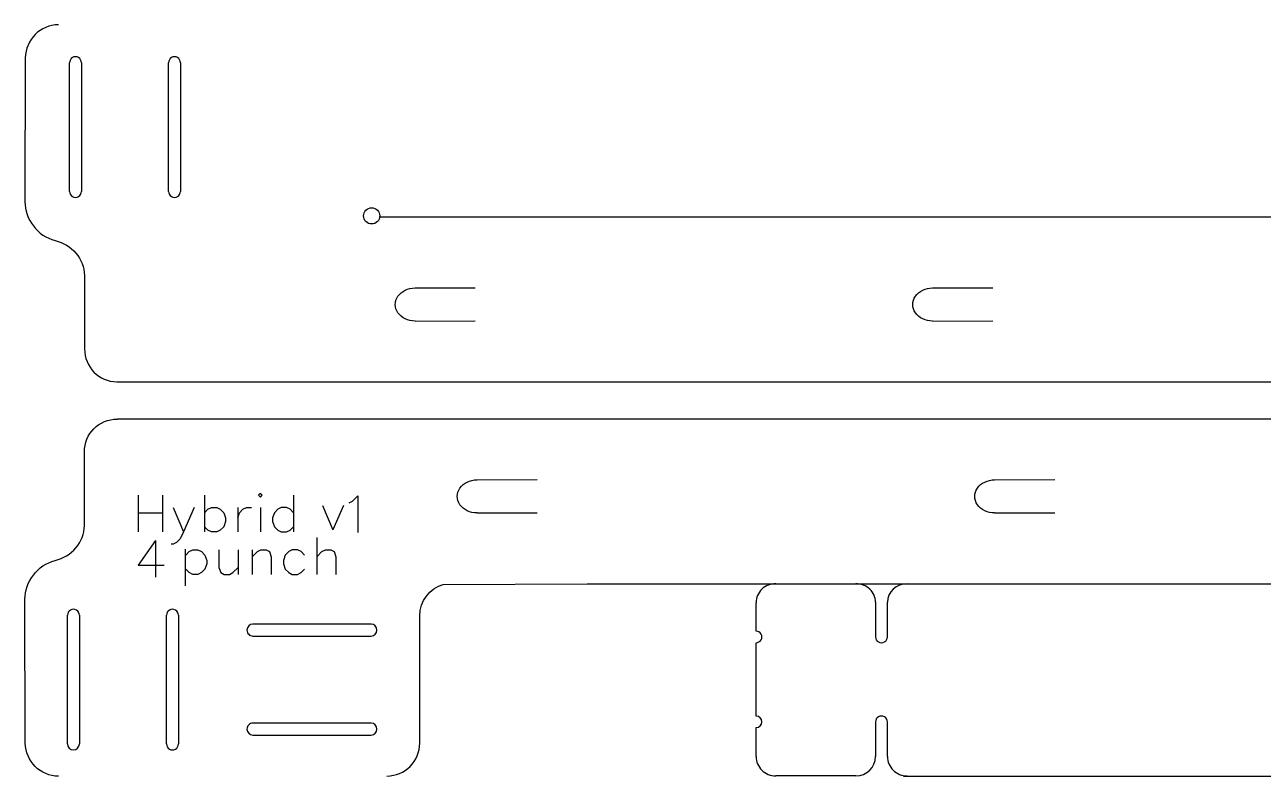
# Model space of a CAD drawing. Extents: x 6 to 576, y 64 to 1092.
# Drawn here: x 5.9 to 193.6, y 860.1 to 973.9 of the extents above; entities that cross this region are included whole.
import ezdxf

# ---------------------------------------------------------------- set-up
doc = ezdxf.new("R2010")
doc.units = 0
doc.layers.add('Layer_1', color=7, linetype='CONTINUOUS')

msp = doc.modelspace()

# ---------------------------------------------------------------- linework, layer by layer
at = {"layer": 'Layer_1', "color": 7}
for p, q in [((5.991087, 968.889063), (5.947087, 947.132349)), ((57.25731, 944.978164), (57.25731, 944.978164)), ((309.821289, 944.799438), (59.635067, 944.799438)), ((14.951361, 935.959762), (14.954007, 924.770295)), ((19.858747, 919.855104), (184.568476, 919.855104)), ((184.568476, 919.855104), (372.516585, 919.855104)), ((28.454847, 914.203419), (19.948149, 914.203419)), ((216.402941, 914.203419), (28.454847, 914.203419)), ((14.951361, 898.064417), (14.954007, 909.253885)), ((69.270769, 889.147827), (91.150117, 889.259084)), ((91.150117, 889.259084), (341.336339, 889.259084)), ((5.991087, 865.135116), (5.947087, 886.89183)), ((116.710296, 882.065195), (116.710296, 886.383328)), ((134.813961, 886.449897), (134.813961, 881.189398)), ((136.614239, 881.189398), (136.614239, 886.449897)), ((65.757076, 865.12702), (65.757076, 884.360562)), ((116.711248, 869.207239), (116.711248, 880.312675)), ((116.711248, 863.070044), (116.711248, 867.453766)), ((134.813961, 868.330516), (134.813961, 863.070044)), ((136.614239, 863.070044), (136.614239, 868.330516)), ((131.813533, 860.147562), (119.711703, 860.147562)), ((139.076716, 860.126131), (389.918363, 860.126131))]:
    msp.add_line(p, q, dxfattribs=at)
at = {"layer": 'Layer_1', "color": 1}
for p, q in [((12.706054, 948.687517), (12.706054, 968.187547)), ((14.506067, 968.187547), (14.506067, 948.687517)), ((27.70605, 948.687517), (27.70605, 968.187547)), ((29.506063, 968.187547), (29.506063, 948.687517)), ((65.054766, 934.065478), (74.180086, 934.089026)), ((143.467238, 934.065478), (152.592574, 934.089026)), ((65.054369, 929.035775), (74.179081, 929.082527)), ((143.466868, 929.035775), (152.591569, 929.082527)), ((74.450305, 904.999279), (83.575626, 905.022827)), ((152.862804, 904.999279), (161.988124, 905.022827)), ((74.449908, 899.969576), (83.57462, 900.016328)), ((152.862407, 899.969576), (161.987119, 900.016328)), ((12.400433, 864.981103), (12.400433, 884.481106)), ((14.200447, 884.481106), (14.200447, 864.981103)), ((27.40043, 864.981103), (27.40043, 884.481106)), ((29.200443, 884.481106), (29.200443, 864.981103)), ((39.587323, 882.231116), (39.587323, 882.231116)), ((58.387345, 883.131096), (40.48733, 883.131096)), ((59.287325, 882.231116), (59.287325, 882.231116)), ((40.48733, 881.331109), (58.387345, 881.331109)), ((39.587323, 867.231093), (39.587323, 867.231093)), ((58.387345, 868.131099), (40.48733, 868.131099)), ((59.287325, 867.231093), (59.287325, 867.231093)), ((40.48733, 866.331113), (58.387345, 866.331113))]:
    msp.add_line(p, q, dxfattribs=at)
at = {"layer": 'Layer_1', "color": 5}
for p, q in [((23.097008, 902.657663), (23.097008, 897.101413)), ((26.801175, 902.657663), (26.801175, 897.101413)), ((33.151175, 902.657663), (33.151175, 897.101413)), ((41.617842, 902.922247), (41.353258, 902.657663)), ((41.353258, 902.657663), (41.617842, 902.39308)), ((41.882425, 902.657663), (41.617842, 902.922247)), ((41.617842, 902.39308), (41.882425, 902.657663)), ((46.644925, 902.657663), (46.644925, 897.101413)), ((55.587577, 901.752683), (56.381327, 902.546433)), ((56.381327, 902.546433), (56.381327, 896.990183)), ((28.388675, 900.80558), (29.976175, 897.101413)), ((31.563675, 900.80558), (29.976175, 897.101413)), ((33.680342, 900.540997), (34.209508, 900.80558)), ((34.209508, 900.80558), (35.003258, 900.80558)), ((35.003258, 900.80558), (35.532425, 900.540997)), ((38.178258, 900.80558), (38.178258, 897.101413)), ((38.972008, 900.540997), (39.501175, 900.80558)), ((39.501175, 900.80558), (40.294925, 900.80558)), ((41.617842, 900.80558), (41.617842, 897.101413)), ((44.792842, 900.80558), (44.263675, 900.540997)), ((45.586592, 900.80558), (44.792842, 900.80558)), ((46.115758, 900.540997), (45.586592, 900.80558)), ((51.021133, 901.101014), (52.608633, 897.396847)), ((54.196133, 901.101014), (52.608633, 897.396847)), ((55.058411, 901.488099), (55.587577, 901.752683)), ((23.097008, 900.01183), (26.801175, 900.01183)), ((33.151175, 900.01183), (33.680342, 900.540997)), ((35.532425, 900.540997), (36.061592, 900.01183)), ((36.061592, 900.01183), (36.326175, 899.21808)), ((36.326175, 899.21808), (36.326175, 898.688913)), ((38.178258, 899.21808), (38.442842, 900.01183)), ((38.442842, 900.01183), (38.972008, 900.540997)), ((43.734508, 900.01183), (43.469925, 899.21808)), ((43.469925, 899.21808), (43.469925, 898.688913)), ((44.263675, 900.540997), (43.734508, 900.01183)), ((46.644925, 900.01183), (46.115758, 900.540997)), ((29.976175, 897.101413), (29.447008, 896.04308)), ((33.680342, 897.365997), (33.151175, 897.895163)), ((34.209508, 897.101413), (33.680342, 897.365997)), ((35.003258, 897.101413), (34.209508, 897.101413)), ((35.532425, 897.365997), (35.003258, 897.101413)), ((36.061592, 897.895163), (35.532425, 897.365997)), ((36.326175, 898.688913), (36.061592, 897.895163)), ((43.469925, 898.688913), (43.734508, 897.895163)), ((43.734508, 897.895163), (44.263675, 897.365997)), ((44.263675, 897.365997), (44.792842, 897.101413)), ((44.792842, 897.101413), (45.586592, 897.101413)), ((45.586592, 897.101413), (46.115758, 897.365997)), ((46.115758, 897.365997), (46.644925, 897.895163)), ((25.728078, 895.788577), (23.082245, 892.084411)), ((25.728078, 895.788577), (25.728078, 890.232327)), ((28.388675, 895.24933), (28.124092, 895.24933)), ((28.917842, 895.513913), (28.388675, 895.24933)), ((29.447008, 896.04308), (28.917842, 895.513913)), ((50.15719, 896.233527), (50.15719, 890.677277)), ((30.202182, 894.492675), (30.202182, 888.936425)), ((30.31344, 893.587694), (30.842606, 894.11686)), ((30.842606, 894.11686), (31.371773, 894.381444)), ((31.371773, 894.381444), (32.165523, 894.381444)), ((32.165523, 894.381444), (32.69469, 894.11686)), ((32.69469, 894.11686), (33.223856, 893.587694)), ((33.223856, 893.587694), (33.488439, 892.793944)), ((35.340523, 894.381444), (35.340523, 891.73561)), ((38.25094, 894.381444), (38.25094, 890.677277)), ((40.367606, 894.381444), (40.367606, 890.677277)), ((40.367606, 893.32311), (41.161356, 894.11686)), ((41.161356, 894.11686), (41.690523, 894.381444)), ((41.690523, 894.381444), (42.484273, 894.381444)), ((42.484273, 894.381444), (43.01344, 894.11686)), ((43.01344, 894.11686), (43.278023, 893.32311)), ((43.278023, 893.32311), (43.278023, 890.677277)), ((45.394689, 893.587694), (45.130106, 892.793944)), ((45.923856, 894.11686), (45.394689, 893.587694)), ((46.453023, 894.381444), (45.923856, 894.11686)), ((47.246773, 894.381444), (46.453023, 894.381444)), ((47.775939, 894.11686), (47.246773, 894.381444)), ((48.305106, 893.587694), (47.775939, 894.11686)), ((50.15719, 893.32311), (50.95094, 894.11686)), ((50.95094, 894.11686), (51.480106, 894.381444)), ((51.480106, 894.381444), (52.273856, 894.381444)), ((52.273856, 894.381444), (52.803023, 894.11686)), ((52.803023, 894.11686), (53.067606, 893.32311)), ((53.067606, 893.32311), (53.067606, 890.677277)), ((23.082245, 892.084411), (27.050995, 892.084411)), ((30.842606, 890.94186), (30.31344, 891.471027)), ((33.223856, 891.471027), (32.69469, 890.94186)), ((33.488439, 892.264777), (33.223856, 891.471027)), ((33.488439, 892.793944), (33.488439, 892.264777)), ((35.340523, 891.73561), (35.605106, 890.94186)), ((37.457189, 890.94186), (38.25094, 891.73561)), ((45.130106, 892.793944), (45.130106, 892.264777)), ((45.130106, 892.264777), (45.394689, 891.471027)), ((45.394689, 891.471027), (45.923856, 890.94186)), ((47.775939, 890.94186), (48.305106, 891.471027)), ((31.371773, 890.677277), (30.842606, 890.94186)), ((32.165523, 890.677277), (31.371773, 890.677277)), ((32.69469, 890.94186), (32.165523, 890.677277)), ((35.605106, 890.94186), (36.134273, 890.677277)), ((36.134273, 890.677277), (36.928023, 890.677277)), ((36.928023, 890.677277), (37.457189, 890.94186)), ((45.923856, 890.94186), (46.453023, 890.677277)), ((46.453023, 890.677277), (47.246773, 890.677277)), ((47.246773, 890.677277), (47.775939, 890.94186))]:
    msp.add_line(p, q, dxfattribs=at)
at = {"layer": 'Layer_1', "color": 7}
for points in [[(11.053043, 973.931942), (8.283041, 973.931942), (6.052841, 971.701716), (5.991087, 968.889063)], [(5.947087, 947.132349), (5.923539, 944.515673), (7.847695, 941.924), (10.520516, 941.244497)], [(57.25731, 944.978164), (57.257317, 945.653928), (57.805138, 946.201737), (58.480902, 946.20173)], [(58.480902, 946.20173), (59.156655, 946.201722), (59.70446, 945.653918), (59.704467, 944.978164)], [(57.615688, 944.11295), (57.386219, 944.342419), (57.257306, 944.653647), (57.25731, 944.978164)], [(58.480902, 943.754572), (58.156384, 943.754569), (57.845157, 943.883482), (57.615688, 944.11295)], [(59.704467, 944.978164), (59.704474, 944.302401), (59.156666, 943.75458), (58.480902, 943.754572)], [(10.520516, 941.244497), (12.973203, 940.685882), (14.982687, 938.466081), (14.951361, 935.959762)], [(14.977687, 924.85639), (14.977687, 922.085515), (17.15444, 919.855104), (19.858747, 919.855104)], [(14.947683, 909.203138), (14.947683, 911.97314), (17.177353, 914.202863), (19.947382, 914.202863)], [(10.520516, 892.779683), (12.973203, 893.338298), (14.982687, 895.558099), (14.951361, 898.064417)], [(5.947087, 886.89183), (5.923539, 889.508507), (7.847695, 892.10018), (10.520516, 892.779683)], [(65.752102, 884.360562), (65.752102, 886.637063), (67.259486, 888.545661), (69.333793, 889.1546)], [(117.589665, 888.418913), (117.026613, 887.879043), (116.710294, 887.14682), (116.710296, 886.383328)], [(119.712655, 889.262074), (118.91638, 889.262077), (118.152717, 888.958783), (117.589665, 888.418913)], [(133.934077, 888.438699), (133.371035, 888.966799), (132.607385, 889.263481), (131.811125, 889.263476)], [(134.813432, 886.447489), (134.813433, 887.194338), (134.497119, 887.910598), (133.934077, 888.438699)], [(139.617074, 889.263476), (137.958958, 889.263472), (136.614792, 888.002712), (136.614794, 886.447489)], [(117.490789, 881.627796), (117.329995, 881.899061), (117.032836, 882.066168), (116.711248, 882.066168)], [(116.711248, 880.312681), (117.032836, 880.312681), (117.329995, 880.479788), (117.490789, 880.751053)], [(117.490789, 880.751053), (117.651583, 881.022318), (117.651583, 881.356531), (117.490789, 881.627796)], [(134.813961, 881.189398), (134.813961, 880.876167), (134.985526, 880.586729), (135.26403, 880.430114)], [(135.26403, 880.430114), (135.542534, 880.273498), (135.885665, 880.273498), (136.164169, 880.430114)], [(136.164169, 880.430114), (136.442673, 880.586729), (136.614239, 880.876167), (136.614239, 881.189398)], [(117.607665, 868.330503), (117.607665, 868.813301), (117.206924, 869.205244), (116.711248, 869.207239)], [(135.26403, 869.0898), (134.985526, 868.933185), (134.813961, 868.643747), (134.813961, 868.330516)], [(136.164169, 869.0898), (135.885665, 869.246416), (135.542534, 869.246416), (135.26403, 869.0898)], [(136.614239, 868.330516), (136.614239, 868.643747), (136.442673, 868.933185), (136.164169, 869.0898)], [(116.711248, 867.453766), (117.206924, 867.455761), (117.607665, 867.847705), (117.607665, 868.330503)], [(11.053043, 860.092238), (8.283041, 860.092238), (6.052841, 862.322463), (5.991087, 865.135116)], [(60.756689, 860.126766), (63.526718, 860.126766), (65.757076, 862.357018), (65.757076, 865.12702)], [(116.711248, 863.070044), (116.711247, 862.294953), (117.027365, 861.551608), (117.590059, 861.003536)], [(131.813533, 860.147562), (133.47063, 860.147575), (134.813964, 861.456011), (134.813961, 863.070044)], [(136.614239, 863.070044), (136.614237, 862.294953), (136.930355, 861.551608), (137.493049, 861.003536)], [(117.590059, 861.003536), (118.152754, 860.455464), (118.915932, 860.147561), (119.711703, 860.147562)], [(137.493049, 861.003536), (138.055744, 860.455464), (138.818922, 860.147561), (139.614693, 860.147562)]]:
    msp.add_open_spline(points, degree=3, dxfattribs=at)
at = {"layer": 'Layer_1', "color": 1}
for points in [[(13.156057, 968.966975), (12.877594, 968.806205), (12.706054, 968.509088), (12.706054, 968.187547)], [(14.056064, 968.966975), (13.777601, 969.127746), (13.43452, 969.127746), (13.156057, 968.966975)], [(14.506067, 968.187547), (14.506067, 968.509088), (14.334527, 968.806205), (14.056064, 968.966975)], [(28.156053, 968.966975), (27.87759, 968.806205), (27.70605, 968.509088), (27.70605, 968.187547)], [(29.05606, 968.966975), (28.777597, 969.127746), (28.434516, 969.127746), (28.156053, 968.966975)], [(29.506063, 968.187547), (29.506063, 968.509088), (29.334523, 968.806205), (29.05606, 968.966975)], [(12.706054, 948.687517), (12.706054, 948.365975), (12.877594, 948.068859), (13.156057, 947.908088)], [(13.156057, 947.908088), (13.43452, 947.747318), (13.777601, 947.747318), (14.056064, 947.908088)], [(14.056064, 947.908088), (14.334527, 948.068859), (14.506067, 948.365975), (14.506067, 948.687517)], [(27.70605, 948.687517), (27.70605, 948.365975), (27.87759, 948.068859), (28.156053, 947.908088)], [(28.156053, 947.908088), (28.434516, 947.747318), (28.777597, 947.747318), (29.05606, 947.908088)], [(29.05606, 947.908088), (29.334523, 948.068859), (29.506063, 948.365975), (29.506063, 948.687517)], [(62.452324, 930.29326), (61.915855, 931.071373), (61.915855, 932.030065), (62.452324, 932.808204)], [(62.452324, 932.808204), (62.988767, 933.586317), (63.980187, 934.065478), (65.053099, 934.065478)], [(140.864796, 930.29326), (140.328354, 931.071373), (140.328354, 932.030065), (140.864796, 932.808178)], [(140.864796, 932.808178), (141.401266, 933.586317), (142.392686, 934.065478), (143.465598, 934.065478)], [(65.053046, 929.035775), (63.980134, 929.035775), (62.988767, 929.515121), (62.452324, 930.29326)], [(143.465545, 929.035775), (142.392633, 929.035775), (141.401266, 929.515121), (140.864796, 930.29326)], [(71.847863, 903.742005), (72.384306, 904.520145), (73.375726, 904.999279), (74.448638, 904.999279)], [(150.260362, 903.742005), (150.796805, 904.520118), (151.788225, 904.999279), (152.861137, 904.999279)], [(71.847863, 901.227061), (71.311394, 902.005201), (71.311394, 902.963866), (71.847863, 903.742005)], [(150.260362, 901.227061), (149.723893, 902.005174), (149.723893, 902.963866), (150.260362, 903.742005)], [(74.448585, 899.969603), (73.375673, 899.969603), (72.384306, 900.448922), (71.847863, 901.227061)], [(152.861111, 899.969576), (151.788172, 899.969576), (150.796805, 900.448922), (150.260362, 901.227061)], [(12.850437, 885.260534), (12.571974, 885.099764), (12.400433, 884.802647), (12.400433, 884.481106)], [(13.750443, 885.260534), (13.47198, 885.421305), (13.1289, 885.421305), (12.850437, 885.260534)], [(14.200447, 884.481106), (14.200447, 884.802647), (14.028906, 885.099764), (13.750443, 885.260534)], [(27.850433, 885.260534), (27.57197, 885.099764), (27.40043, 884.802647), (27.40043, 884.481106)], [(28.75044, 885.260534), (28.471977, 885.421305), (28.128896, 885.421305), (27.850433, 885.260534)], [(29.200443, 884.481106), (29.200443, 884.802647), (29.028903, 885.099764), (28.75044, 885.260534)], [(39.587323, 882.231116), (39.587322, 881.992419), (39.682143, 881.763497), (39.850927, 881.594713)], [(40.48733, 883.131096), (39.990279, 883.1311), (39.587334, 882.728167), (39.587323, 882.231116)], [(59.287325, 882.231116), (59.287314, 882.728156), (58.884386, 883.131085), (58.387345, 883.131096)], [(58.387345, 881.331109), (58.884396, 881.33112), (59.287329, 881.734065), (59.287325, 882.231116)], [(39.850927, 881.594713), (40.019712, 881.425929), (40.248633, 881.331107), (40.48733, 881.331109)], [(39.850927, 867.867495), (39.682143, 867.698711), (39.587322, 867.46979), (39.587323, 867.231093)], [(39.587323, 867.231093), (39.587334, 866.734042), (39.990279, 866.331109), (40.48733, 866.331113)], [(40.48733, 868.131099), (40.248633, 868.131101), (40.019712, 868.03628), (39.850927, 867.867495)], [(59.287325, 867.231093), (59.287329, 867.728144), (58.884396, 868.131088), (58.387345, 868.131099)], [(58.387345, 866.331113), (58.884386, 866.331123), (59.287314, 866.734052), (59.287325, 867.231093)], [(12.400433, 864.981103), (12.400433, 864.484043), (12.80338, 864.081096), (13.30044, 864.081096)], [(13.30044, 864.081096), (13.7975, 864.081096), (14.200447, 864.484043), (14.200447, 864.981103)], [(27.40043, 864.981103), (27.40043, 864.659561), (27.57197, 864.362445), (27.850433, 864.201674)], [(28.75044, 864.201674), (29.028903, 864.362445), (29.200443, 864.659561), (29.200443, 864.981103)], [(27.850433, 864.201674), (28.128896, 864.040903), (28.471977, 864.040903), (28.75044, 864.201674)]]:
    msp.add_open_spline(points, degree=3, dxfattribs=at)

doc.saveas('drawing.dxf')
